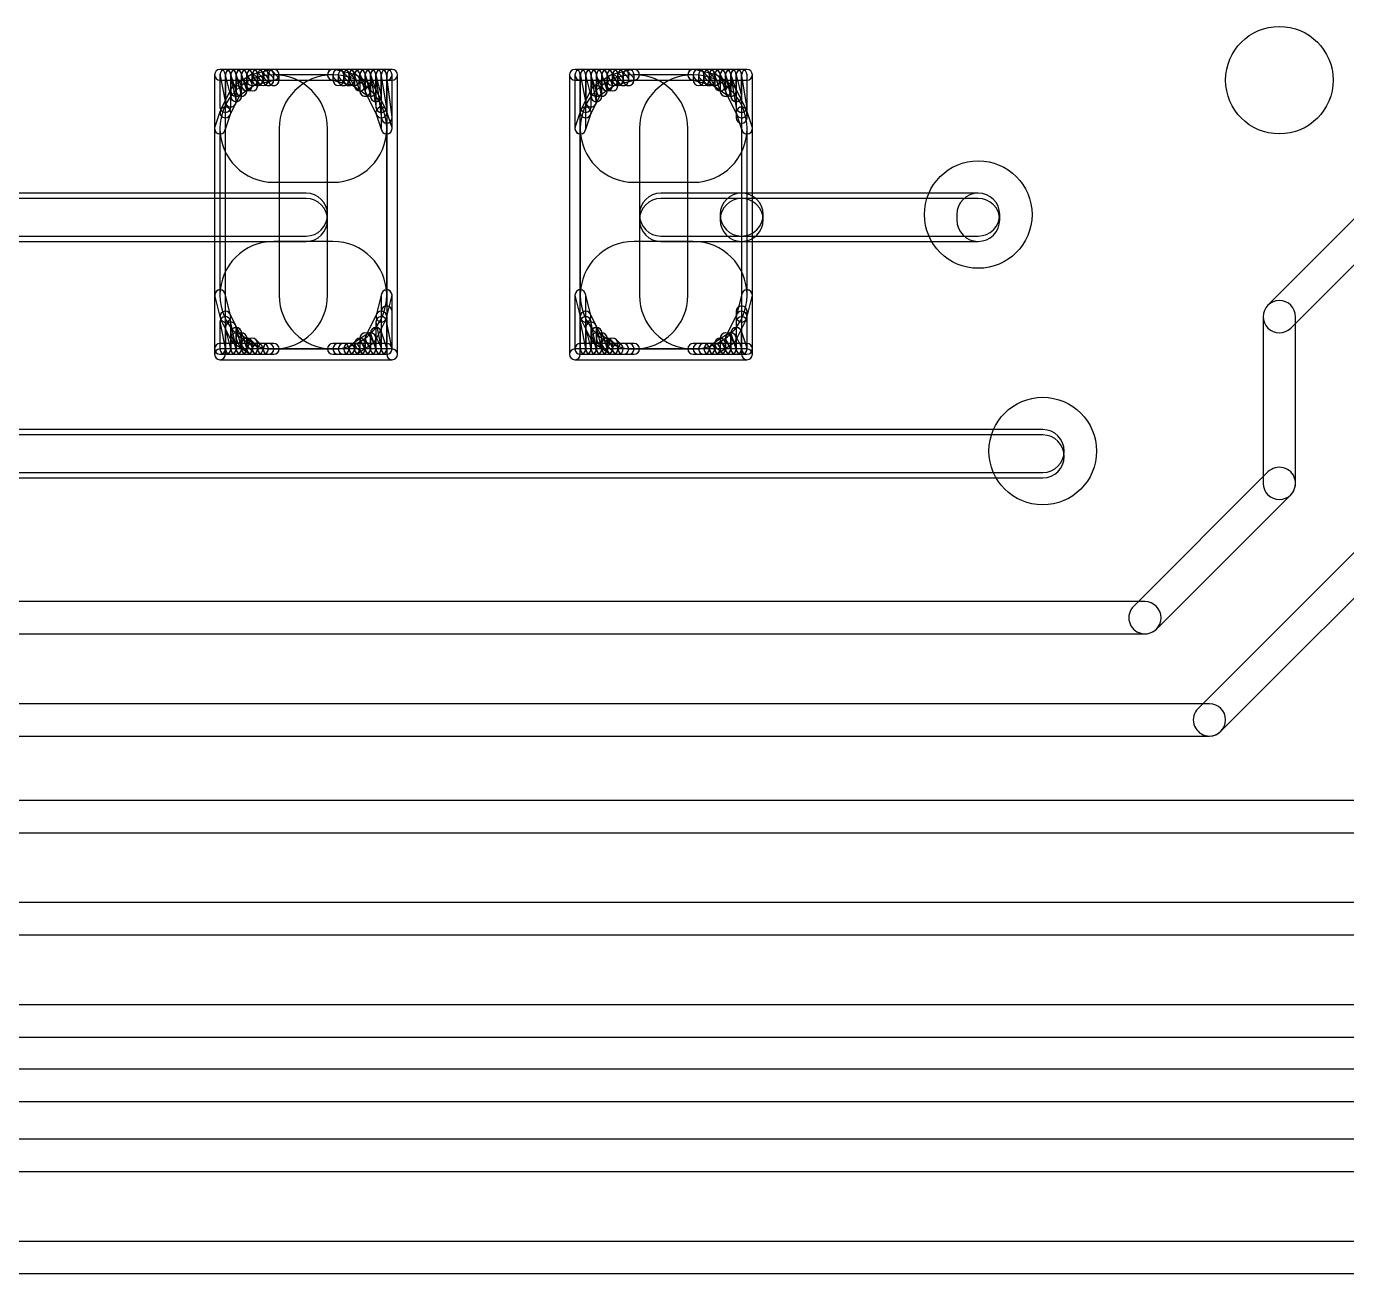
# Model space of a CAD drawing. Extents: x 2.7 to 76.1, y 3.1 to 47.6.
# Drawn here: x 18.06 to 24.3, y 3.14 to 9.03 of the extents above; entities that cross this region are included whole.
import ezdxf

# ---------------------------------------------------------------- set-up
doc = ezdxf.new("R2010")
doc.units = 0

msp = doc.modelspace()

# ---------------------------------------------------------------- linework, layer by layer
for points in [[(24.031495, 7.607375), (25.301495, 8.877375, 1), (25.1937, 8.98517), (23.9237, 7.71517, 1)], [(19.2278, 8.8297), (18.9738, 8.8297, 1), (18.9738, 8.77885), (19.2278, 8.77885, 1)], [(18.948375, 8.804275), (18.948375, 8.550275, 1), (18.999225, 8.550275), (18.999225, 8.804275, 1)], [(19.7866, 8.8297), (18.9738, 8.8297, 1), (18.9738, 8.77885), (19.7866, 8.77885, 1)], [(18.948375, 8.804275), (18.948375, 7.483475, 1), (18.999225, 7.483475), (18.999225, 8.804275, 1)], [(18.974265, 8.799285), (18.999665, 8.672285, 1), (19.04953, 8.68226), (19.02413, 8.80926, 1)], [(19.024625, 8.651875), (19.024625, 8.804275, 1), (18.973775, 8.804275), (18.973775, 8.651875, 1)], [(19.5072, 8.8043), (19.2278, 8.8043, 1), (19.2278, 8.29625), (19.5072, 8.29625, 1)], [(18.973775, 8.550275), (18.973775, 7.762875, 1), (19.481825, 7.762875), (19.481825, 8.550275, 1)], [(18.99993, 8.798105), (19.02533, 8.696505, 1), (19.074665, 8.70884), (19.049265, 8.81044, 1)], [(19.050025, 8.677275), (19.050025, 8.804275, 1), (18.999175, 8.804275), (18.999175, 8.677275, 1)], [(19.025875, 8.79623), (19.051275, 8.72003, 1), (19.09952, 8.736115), (19.07412, 8.812315, 1)], [(19.075425, 8.702675), (19.075425, 8.804275, 1), (19.024575, 8.804275), (19.024575, 8.702675, 1)], [(19.0641, 8.70692), (19.1403, 8.75772, 1), (19.112095, 8.800025), (19.035895, 8.749225, 1)], [(19.052655, 8.7929), (19.078055, 8.7421, 1), (19.12354, 8.764845), (19.09814, 8.815645, 1)], [(19.100825, 8.728075), (19.100825, 8.804275, 1), (19.049975, 8.804275), (19.049975, 8.728075, 1)], [(19.078055, 8.7929), (19.103455, 8.7421, 1), (19.14894, 8.764845), (19.12354, 8.815645, 1)], [(19.126225, 8.753475), (19.126225, 8.804275, 1), (19.075375, 8.804275), (19.075375, 8.753475, 1)], [(19.132365, 8.754205), (19.233965, 8.779605, 1), (19.22163, 8.82894), (19.12003, 8.80354, 1)], [(19.10822, 8.786295), (19.13362, 8.760895, 1), (19.169575, 8.79685), (19.144175, 8.82225, 1)], [(19.151625, 8.753475), (19.151625, 8.804275, 1), (19.100775, 8.804275), (19.100775, 8.753475, 1)], [(19.13362, 8.786295), (19.15902, 8.760895, 1), (19.194975, 8.79685), (19.169575, 8.82225, 1)], [(19.177025, 8.778875), (19.177025, 8.804275, 1), (19.126175, 8.804275), (19.126175, 8.778875, 1)], [(19.15902, 8.786295), (19.18442, 8.760895, 1), (19.220375, 8.79685), (19.194975, 8.82225, 1)], [(19.202425, 8.778875), (19.202425, 8.804275, 1), (19.151575, 8.804275), (19.151575, 8.778875, 1)], [(19.18442, 8.786295), (19.20982, 8.760895, 1), (19.245775, 8.79685), (19.220375, 8.82225, 1)], [(19.227825, 8.778875), (19.227825, 8.804275, 1), (19.176975, 8.804275), (19.176975, 8.778875, 1)], [(19.253225, 8.778875), (19.253225, 8.804275, 1), (19.202375, 8.804275), (19.202375, 8.778875, 1)], [(19.761225, 7.762875), (19.761225, 8.550275, 1), (19.253175, 8.550275), (19.253175, 7.762875, 1)], [(19.50103, 8.779605), (19.60263, 8.754205, 1), (19.614965, 8.80354), (19.513365, 8.82894, 1)], [(19.7612, 8.8297), (19.5072, 8.8297, 1), (19.5072, 8.77885), (19.7612, 8.77885, 1)], [(19.51462, 8.786295), (19.54002, 8.760895, 1), (19.575975, 8.79685), (19.550575, 8.82225, 1)], [(19.558025, 8.778875), (19.558025, 8.804275, 1), (19.507175, 8.804275), (19.507175, 8.778875, 1)], [(19.54002, 8.786295), (19.56542, 8.760895, 1), (19.601375, 8.79685), (19.575975, 8.82225, 1)], [(19.583425, 8.778875), (19.583425, 8.804275, 1), (19.532575, 8.804275), (19.532575, 8.778875, 1)], [(19.56542, 8.786295), (19.59082, 8.760895, 1), (19.626775, 8.79685), (19.601375, 8.82225, 1)], [(19.608825, 8.778875), (19.608825, 8.804275, 1), (19.557975, 8.804275), (19.557975, 8.778875, 1)], [(19.586055, 8.7929), (19.611455, 8.7421, 1), (19.65694, 8.764845), (19.63154, 8.815645, 1)], [(19.634225, 8.778875), (19.634225, 8.804275, 1), (19.583375, 8.804275), (19.583375, 8.778875, 1)], [(19.594695, 8.75772), (19.670895, 8.70692, 1), (19.6991, 8.749225), (19.6229, 8.800025, 1)], [(19.610075, 8.79623), (19.635475, 8.72003, 1), (19.68372, 8.736115), (19.65832, 8.812315, 1)], [(19.659625, 8.753475), (19.659625, 8.804275, 1), (19.608775, 8.804275), (19.608775, 8.753475, 1)], [(19.635475, 8.79623), (19.660875, 8.72003, 1), (19.70912, 8.736115), (19.68372, 8.812315, 1)], [(19.685025, 8.728075), (19.685025, 8.804275, 1), (19.634175, 8.804275), (19.634175, 8.728075, 1)], [(19.66033, 8.798105), (19.68573, 8.696505, 1), (19.735065, 8.70884), (19.709665, 8.81044, 1)], [(19.710425, 8.728075), (19.710425, 8.804275, 1), (19.659575, 8.804275), (19.659575, 8.728075, 1)], [(19.68532, 8.800095), (19.71072, 8.647695, 1), (19.760875, 8.65605), (19.735475, 8.80845, 1)], [(19.735825, 8.702675), (19.735825, 8.804275, 1), (19.684975, 8.804275), (19.684975, 8.702675, 1)], [(19.71057, 8.80112), (19.73597, 8.59792, 1), (19.786425, 8.604225), (19.761025, 8.807425, 1)], [(19.761225, 8.651875), (19.761225, 8.804275, 1), (19.710375, 8.804275), (19.710375, 8.651875, 1)], [(19.786625, 8.601075), (19.786625, 8.804275, 1), (19.735775, 8.804275), (19.735775, 8.601075, 1)], [(19.786625, 8.550275), (19.786625, 8.804275, 1), (19.735775, 8.804275), (19.735775, 8.550275, 1)], [(19.812025, 7.483475), (19.812025, 8.804275, 1), (19.761175, 8.804275), (19.761175, 7.483475, 1)], [(21.463, 8.8297), (20.6502, 8.8297, 1), (20.6502, 8.77885), (21.463, 8.77885, 1)], [(20.624775, 8.804275), (20.624775, 7.483475, 1), (20.675625, 7.483475), (20.675625, 8.804275, 1)], [(20.9296, 8.8297), (20.6756, 8.8297, 1), (20.6756, 8.77885), (20.9296, 8.77885, 1)], [(20.650175, 8.804275), (20.650175, 8.550275, 1), (20.701025, 8.550275), (20.701025, 8.804275, 1)], [(20.676065, 8.799285), (20.701465, 8.672285, 1), (20.75133, 8.68226), (20.72593, 8.80926, 1)], [(20.726425, 8.651875), (20.726425, 8.804275, 1), (20.675575, 8.804275), (20.675575, 8.651875, 1)], [(21.209, 8.8043), (20.9296, 8.8043, 1), (20.9296, 8.29625), (21.209, 8.29625, 1)], [(20.675575, 8.550275), (20.675575, 7.762875, 1), (21.183625, 7.762875), (21.183625, 8.550275, 1)], [(20.70173, 8.798105), (20.72713, 8.696505, 1), (20.776465, 8.70884), (20.751065, 8.81044, 1)], [(20.751825, 8.677275), (20.751825, 8.804275, 1), (20.700975, 8.804275), (20.700975, 8.677275, 1)], [(20.727675, 8.79623), (20.753075, 8.72003, 1), (20.80132, 8.736115), (20.77592, 8.812315, 1)], [(20.777225, 8.702675), (20.777225, 8.804275, 1), (20.726375, 8.804275), (20.726375, 8.702675, 1)], [(20.7659, 8.70692), (20.8421, 8.75772, 1), (20.813895, 8.800025), (20.737695, 8.749225, 1)], [(20.754455, 8.7929), (20.779855, 8.7421, 1), (20.82534, 8.764845), (20.79994, 8.815645, 1)], [(20.802625, 8.728075), (20.802625, 8.804275, 1), (20.751775, 8.804275), (20.751775, 8.728075, 1)], [(20.779855, 8.7929), (20.805255, 8.7421, 1), (20.85074, 8.764845), (20.82534, 8.815645, 1)], [(20.828025, 8.753475), (20.828025, 8.804275, 1), (20.777175, 8.804275), (20.777175, 8.753475, 1)], [(20.834165, 8.754205), (20.935765, 8.779605, 1), (20.92343, 8.82894), (20.82183, 8.80354, 1)], [(20.81002, 8.786295), (20.83542, 8.760895, 1), (20.871375, 8.79685), (20.845975, 8.82225, 1)], [(20.853425, 8.753475), (20.853425, 8.804275, 1), (20.802575, 8.804275), (20.802575, 8.753475, 1)], [(20.83542, 8.786295), (20.86082, 8.760895, 1), (20.896775, 8.79685), (20.871375, 8.82225, 1)], [(20.878825, 8.778875), (20.878825, 8.804275, 1), (20.827975, 8.804275), (20.827975, 8.778875, 1)], [(20.86082, 8.786295), (20.88622, 8.760895, 1), (20.922175, 8.79685), (20.896775, 8.82225, 1)], [(20.904225, 8.778875), (20.904225, 8.804275, 1), (20.853375, 8.804275), (20.853375, 8.778875, 1)], [(20.929625, 8.778875), (20.929625, 8.804275, 1), (20.878775, 8.804275), (20.878775, 8.778875, 1)], [(20.878775, 8.804275), (20.878775, 8.778875, 1), (20.929625, 8.778875), (20.929625, 8.804275, 1)], [(20.929625, 8.778875), (20.929625, 8.804275, 1), (20.878775, 8.804275), (20.878775, 8.778875, 1)], [(21.463025, 7.762875), (21.463025, 8.550275, 1), (20.954975, 8.550275), (20.954975, 7.762875, 1)], [(21.20283, 8.779605), (21.30443, 8.754205, 1), (21.316765, 8.80354), (21.215165, 8.82894, 1)], [(21.463, 8.8297), (21.209, 8.8297, 1), (21.209, 8.77885), (21.463, 8.77885, 1)], [(21.21642, 8.786295), (21.24182, 8.760895, 1), (21.277775, 8.79685), (21.252375, 8.82225, 1)], [(21.259825, 8.778875), (21.259825, 8.804275, 1), (21.208975, 8.804275), (21.208975, 8.778875, 1)], [(21.24182, 8.786295), (21.26722, 8.760895, 1), (21.303175, 8.79685), (21.277775, 8.82225, 1)], [(21.285225, 8.778875), (21.285225, 8.804275, 1), (21.234375, 8.804275), (21.234375, 8.778875, 1)], [(21.26722, 8.786295), (21.29262, 8.760895, 1), (21.328575, 8.79685), (21.303175, 8.82225, 1)], [(21.310625, 8.778875), (21.310625, 8.804275, 1), (21.259775, 8.804275), (21.259775, 8.778875, 1)], [(21.287855, 8.7929), (21.313255, 8.7421, 1), (21.35874, 8.764845), (21.33334, 8.815645, 1)], [(21.336025, 8.778875), (21.336025, 8.804275, 1), (21.285175, 8.804275), (21.285175, 8.778875, 1)], [(21.296495, 8.75772), (21.372695, 8.70692, 1), (21.4009, 8.749225), (21.3247, 8.800025, 1)], [(21.311875, 8.79623), (21.337275, 8.72003, 1), (21.38552, 8.736115), (21.36012, 8.812315, 1)], [(21.361425, 8.753475), (21.361425, 8.804275, 1), (21.310575, 8.804275), (21.310575, 8.753475, 1)], [(21.337275, 8.79623), (21.362675, 8.72003, 1), (21.41092, 8.736115), (21.38552, 8.812315, 1)], [(21.386825, 8.728075), (21.386825, 8.804275, 1), (21.335975, 8.804275), (21.335975, 8.728075, 1)], [(21.36213, 8.798105), (21.38753, 8.696505, 1), (21.436865, 8.70884), (21.411465, 8.81044, 1)], [(21.412225, 8.728075), (21.412225, 8.804275, 1), (21.361375, 8.804275), (21.361375, 8.728075, 1)], [(21.38712, 8.800095), (21.41252, 8.647695, 1), (21.462675, 8.65605), (21.437275, 8.80845, 1)], [(21.437625, 8.702675), (21.437625, 8.804275, 1), (21.386775, 8.804275), (21.386775, 8.702675, 1)], [(21.463025, 8.651875), (21.463025, 8.804275, 1), (21.412175, 8.804275), (21.412175, 8.651875, 1)], [(21.412175, 8.804275), (21.412175, 8.601075, 1), (21.463025, 8.601075), (21.463025, 8.804275, 1)], [(21.463025, 8.601075), (21.463025, 8.804275, 1), (21.412175, 8.804275), (21.412175, 8.601075, 1)], [(21.488425, 8.550275), (21.488425, 8.804275, 1), (21.437575, 8.804275), (21.437575, 8.550275, 1)], [(21.488425, 7.483475), (21.488425, 8.804275, 1), (21.437575, 8.804275), (21.437575, 7.483475, 1)], [(19.02194, 8.6151), (19.07274, 8.7167, 1), (19.027255, 8.739445), (18.976455, 8.637845, 1)], [(19.662255, 8.7167), (19.713055, 8.6151, 1), (19.75854, 8.637845), (19.70774, 8.739445, 1)], [(20.72374, 8.6151), (20.77454, 8.7167, 1), (20.729055, 8.739445), (20.678255, 8.637845, 1)], [(21.364055, 8.7167), (21.414855, 8.6151, 1), (21.46034, 8.637845), (21.40954, 8.739445, 1)], [(18.99792, 8.54223), (19.02332, 8.61843, 1), (18.975075, 8.634515), (18.949675, 8.558315, 1)], [(19.711675, 8.61843), (19.737075, 8.54223, 1), (19.78532, 8.558315), (19.75992, 8.634515, 1)], [(20.69972, 8.54223), (20.72512, 8.61843, 1), (20.676875, 8.634515), (20.651475, 8.558315, 1)], [(21.413475, 8.61843), (21.438875, 8.54223, 1), (21.48712, 8.558315), (21.46172, 8.634515, 1)], [(19.3802, 8.2455), (17.78, 8.2455, 1), (17.78, 8.04225), (19.3802, 8.04225, 1)], [(21.4376, 8.2455), (21.0566, 8.2455, 1), (21.0566, 8.04225), (21.4376, 8.04225, 1)], [(22.5552, 8.2455), (21.4376, 8.2455, 1), (21.4376, 8.04225), (22.5552, 8.04225, 1)], [(21.539225, 8.118475), (21.539225, 8.143875, 1), (21.335975, 8.143875), (21.335975, 8.118475, 1)], [(22.656825, 8.118475), (22.656825, 8.143875, 1), (22.453575, 8.143875), (22.453575, 8.118475, 1)], [(17.78, 8.01685), (19.3802, 8.01685, 1), (19.3802, 8.2201), (17.78, 8.2201, 1)], [(21.0566, 8.01685), (21.4376, 8.01685, 1), (21.4376, 8.2201), (21.0566, 8.2201, 1)], [(21.4376, 8.01685), (22.5552, 8.01685, 1), (22.5552, 8.2201), (21.4376, 8.2201, 1)], [(19.2278, 7.50885), (19.5072, 7.50885, 1), (19.5072, 8.0169), (19.2278, 8.0169, 1)], [(20.9296, 7.50885), (21.209, 7.50885, 1), (21.209, 8.0169), (20.9296, 8.0169, 1)], [(19.023865, 7.66744), (18.998465, 7.76904, 1), (18.94913, 7.756705), (18.97453, 7.655105, 1)], [(18.948375, 7.762875), (18.948375, 7.508875, 1), (18.999225, 7.508875), (18.999225, 7.762875, 1)], [(19.73653, 7.76904), (19.71113, 7.66744, 1), (19.760465, 7.655105), (19.785865, 7.756705, 1)], [(19.786625, 7.508875), (19.786625, 7.762875, 1), (19.735775, 7.762875), (19.735775, 7.508875, 1)], [(20.725665, 7.66744), (20.700265, 7.76904, 1), (20.65093, 7.756705), (20.67633, 7.655105, 1)], [(20.650175, 7.762875), (20.650175, 7.508875, 1), (20.701025, 7.508875), (20.701025, 7.762875, 1)], [(21.43833, 7.76904), (21.41293, 7.66744, 1), (21.462265, 7.655105), (21.487665, 7.756705, 1)], [(21.488425, 7.508875), (21.488425, 7.762875, 1), (21.437575, 7.762875), (21.437575, 7.508875, 1)], [(24.053825, 6.873875), (24.053825, 7.661275, 1), (23.901375, 7.661275), (23.901375, 6.873875, 1)], [(19.07274, 7.571045), (19.02194, 7.672645, 1), (18.976455, 7.6499), (19.027255, 7.5483, 1)], [(19.713055, 7.672645), (19.662255, 7.571045, 1), (19.70774, 7.5483), (19.75854, 7.6499, 1)], [(19.786625, 7.508875), (19.786625, 7.686675, 1), (19.735775, 7.686675), (19.735775, 7.508875, 1)], [(20.77454, 7.571045), (20.72374, 7.672645, 1), (20.678255, 7.6499), (20.729055, 7.5483, 1)], [(21.414855, 7.672645), (21.364055, 7.571045, 1), (21.40954, 7.5483), (21.46034, 7.6499, 1)], [(21.463025, 7.508875), (21.463025, 7.686675, 1), (21.412175, 7.686675), (21.412175, 7.508875, 1)], [(18.974265, 7.630885), (18.999665, 7.503885, 1), (19.04953, 7.51386), (19.02413, 7.64086, 1)], [(19.024625, 7.508875), (19.024625, 7.635875, 1), (18.973775, 7.635875), (18.973775, 7.508875, 1)], [(18.99993, 7.604305), (19.02533, 7.502705, 1), (19.074665, 7.51504), (19.049265, 7.61664, 1)], [(19.050025, 7.508875), (19.050025, 7.610475, 1), (18.999175, 7.610475), (18.999175, 7.508875, 1)], [(19.025875, 7.57703), (19.051275, 7.50083, 1), (19.09952, 7.516915), (19.07412, 7.593115, 1)], [(19.075425, 7.508875), (19.075425, 7.585075, 1), (19.024575, 7.585075), (19.024575, 7.508875, 1)], [(19.686275, 7.57703), (19.711675, 7.50083, 1), (19.75992, 7.516915), (19.73452, 7.593115, 1)], [(19.735825, 7.508875), (19.735825, 7.585075, 1), (19.684975, 7.585075), (19.684975, 7.508875, 1)], [(19.710865, 7.630885), (19.736265, 7.503885, 1), (19.78613, 7.51386), (19.76073, 7.64086, 1)], [(19.761225, 7.508875), (19.761225, 7.635875, 1), (19.710375, 7.635875), (19.710375, 7.508875, 1)], [(20.676065, 7.630885), (20.701465, 7.503885, 1), (20.75133, 7.51386), (20.72593, 7.64086, 1)], [(20.726425, 7.508875), (20.726425, 7.635875, 1), (20.675575, 7.635875), (20.675575, 7.508875, 1)], [(20.70173, 7.604305), (20.72713, 7.502705, 1), (20.776465, 7.51504), (20.751065, 7.61664, 1)], [(20.751825, 7.508875), (20.751825, 7.610475, 1), (20.700975, 7.610475), (20.700975, 7.508875, 1)], [(20.727675, 7.57703), (20.753075, 7.50083, 1), (20.80132, 7.516915), (20.77592, 7.593115, 1)], [(20.777225, 7.508875), (20.777225, 7.585075, 1), (20.726375, 7.585075), (20.726375, 7.508875, 1)], [(21.388075, 7.57703), (21.413475, 7.50083, 1), (21.46172, 7.516915), (21.43632, 7.593115, 1)], [(21.437625, 7.508875), (21.437625, 7.585075, 1), (21.386775, 7.585075), (21.386775, 7.508875, 1)], [(21.463025, 7.508875), (21.463025, 7.635875, 1), (21.412175, 7.635875), (21.412175, 7.508875, 1)], [(21.412175, 7.635875), (21.412175, 7.508875, 1), (21.463025, 7.508875), (21.463025, 7.635875, 1)], [(19.1403, 7.530025), (19.0641, 7.580825, 1), (19.035895, 7.53852), (19.112095, 7.48772, 1)], [(19.052655, 7.5483), (19.078055, 7.4975, 1), (19.12354, 7.520245), (19.09814, 7.571045, 1)], [(19.100825, 7.508875), (19.100825, 7.559675, 1), (19.049975, 7.559675), (19.049975, 7.508875, 1)], [(19.08282, 7.516295), (19.10822, 7.490895, 1), (19.144175, 7.52685), (19.118775, 7.55225, 1)], [(19.126225, 7.508875), (19.126225, 7.534275, 1), (19.075375, 7.534275), (19.075375, 7.508875, 1)], [(19.10822, 7.516295), (19.13362, 7.490895, 1), (19.169575, 7.52685), (19.144175, 7.55225, 1)], [(19.151625, 7.508875), (19.151625, 7.534275, 1), (19.100775, 7.534275), (19.100775, 7.508875, 1)], [(19.670895, 7.580825), (19.594695, 7.530025, 1), (19.6229, 7.48772), (19.6991, 7.53852, 1)], [(19.61622, 7.516295), (19.64162, 7.490895, 1), (19.677575, 7.52685), (19.652175, 7.55225, 1)], [(19.659625, 7.508875), (19.659625, 7.534275, 1), (19.608775, 7.534275), (19.608775, 7.508875, 1)], [(19.636855, 7.5483), (19.662255, 7.4975, 1), (19.70774, 7.520245), (19.68234, 7.571045, 1)], [(19.685025, 7.508875), (19.685025, 7.559675, 1), (19.634175, 7.559675), (19.634175, 7.508875, 1)], [(19.662255, 7.5483), (19.687655, 7.4975, 1), (19.73314, 7.520245), (19.70774, 7.571045, 1)], [(19.710425, 7.508875), (19.710425, 7.559675, 1), (19.659575, 7.559675), (19.659575, 7.508875, 1)], [(20.8421, 7.530025), (20.7659, 7.580825, 1), (20.737695, 7.53852), (20.813895, 7.48772, 1)], [(20.754455, 7.5483), (20.779855, 7.4975, 1), (20.82534, 7.520245), (20.79994, 7.571045, 1)], [(20.802625, 7.508875), (20.802625, 7.559675, 1), (20.751775, 7.559675), (20.751775, 7.508875, 1)], [(20.78462, 7.516295), (20.81002, 7.490895, 1), (20.845975, 7.52685), (20.820575, 7.55225, 1)], [(20.828025, 7.508875), (20.828025, 7.534275, 1), (20.777175, 7.534275), (20.777175, 7.508875, 1)], [(20.81002, 7.516295), (20.83542, 7.490895, 1), (20.871375, 7.52685), (20.845975, 7.55225, 1)], [(20.853425, 7.508875), (20.853425, 7.534275, 1), (20.802575, 7.534275), (20.802575, 7.508875, 1)], [(21.372695, 7.580825), (21.296495, 7.530025, 1), (21.3247, 7.48772), (21.4009, 7.53852, 1)], [(21.31802, 7.516295), (21.34342, 7.490895, 1), (21.379375, 7.52685), (21.353975, 7.55225, 1)], [(21.361425, 7.508875), (21.361425, 7.534275, 1), (21.310575, 7.534275), (21.310575, 7.508875, 1)], [(21.338655, 7.5483), (21.364055, 7.4975, 1), (21.40954, 7.520245), (21.38414, 7.571045, 1)], [(21.386825, 7.508875), (21.386825, 7.559675, 1), (21.335975, 7.559675), (21.335975, 7.508875, 1)], [(21.364055, 7.5483), (21.389455, 7.4975, 1), (21.43494, 7.520245), (21.40954, 7.571045, 1)], [(21.412225, 7.508875), (21.412225, 7.559675, 1), (21.361375, 7.559675), (21.361375, 7.508875, 1)], [(18.9738, 7.48345), (19.2278, 7.48345, 1), (19.2278, 7.5343), (18.9738, 7.5343, 1)], [(18.9738, 7.45805), (19.7866, 7.45805, 1), (19.7866, 7.5089), (18.9738, 7.5089, 1)], [(19.2278, 7.5343), (19.1262, 7.5343, 1), (19.1262, 7.48345), (19.2278, 7.48345, 1)], [(19.1516, 7.48345), (19.177, 7.48345, 1), (19.177, 7.5343), (19.1516, 7.5343, 1)], [(19.177, 7.48345), (19.2024, 7.48345, 1), (19.2024, 7.5343), (19.177, 7.5343, 1)], [(19.2024, 7.48345), (19.2278, 7.48345, 1), (19.2278, 7.5343), (19.2024, 7.5343, 1)], [(19.6088, 7.5343), (19.5072, 7.5343, 1), (19.5072, 7.48345), (19.6088, 7.48345, 1)], [(19.5072, 7.48345), (19.7612, 7.48345, 1), (19.7612, 7.5343), (19.5072, 7.5343, 1)], [(19.5326, 7.48345), (19.558, 7.48345, 1), (19.558, 7.5343), (19.5326, 7.5343, 1)], [(19.558, 7.48345), (19.5834, 7.48345, 1), (19.5834, 7.5343), (19.558, 7.5343, 1)], [(19.5834, 7.48345), (19.6088, 7.48345, 1), (19.6088, 7.5343), (19.5834, 7.5343, 1)], [(19.6088, 7.48345), (19.6342, 7.48345, 1), (19.6342, 7.5343), (19.6088, 7.5343, 1)], [(20.6502, 7.45805), (21.463, 7.45805, 1), (21.463, 7.5089), (20.6502, 7.5089, 1)], [(20.6756, 7.48345), (20.9296, 7.48345, 1), (20.9296, 7.5343), (20.6756, 7.5343, 1)], [(20.9296, 7.5343), (20.828, 7.5343, 1), (20.828, 7.48345), (20.9296, 7.48345, 1)], [(20.8534, 7.48345), (20.8788, 7.48345, 1), (20.8788, 7.5343), (20.8534, 7.5343, 1)], [(20.8788, 7.48345), (20.9042, 7.48345, 1), (20.9042, 7.5343), (20.8788, 7.5343, 1)], [(21.3106, 7.5343), (21.209, 7.5343, 1), (21.209, 7.48345), (21.3106, 7.48345, 1)], [(21.209, 7.48345), (21.463, 7.48345, 1), (21.463, 7.5343), (21.209, 7.5343, 1)], [(21.2344, 7.48345), (21.2598, 7.48345, 1), (21.2598, 7.5343), (21.2344, 7.5343, 1)], [(21.2598, 7.48345), (21.2852, 7.48345, 1), (21.2852, 7.5343), (21.2598, 7.5343, 1)], [(21.2852, 7.48345), (21.3106, 7.48345, 1), (21.3106, 7.5343), (21.2852, 7.5343, 1)], [(21.3106, 7.48345), (21.336, 7.48345, 1), (21.336, 7.5343), (21.3106, 7.5343, 1)], [(22.86, 7.1279), (17.6276, 7.1279, 1), (17.6276, 6.92465), (22.86, 6.92465, 1)], [(17.6276, 6.89925), (22.86, 6.89925, 1), (22.86, 7.1025), (17.6276, 7.1025, 1)], [(23.396495, 6.184975), (24.031495, 6.819975, 1), (23.9237, 6.92777), (23.2887, 6.29277, 1)], [(23.701295, 5.702375), (24.666495, 6.667575, 1), (24.5587, 6.77537), (23.5935, 5.81017, 1)], [(11.1252, 6.16265), (23.3426, 6.16265, 1), (23.3426, 6.3151), (11.1252, 6.3151, 1)], [(10.795, 5.68005), (23.6474, 5.68005, 1), (23.6474, 5.8325), (10.795, 5.8325, 1)], [(10.4902, 5.22285), (24.9174, 5.22285, 1), (24.9174, 5.3753), (10.4902, 5.3753, 1)], [(10.16, 4.74025), (24.6126, 4.74025, 1), (24.6126, 4.8927), (10.16, 4.8927, 1)], [(9.8552, 4.25765), (33.5026, 4.25765, 1), (33.5026, 4.4101), (9.8552, 4.4101, 1)], [(9.3726, 3.95285), (33.9852, 3.95285, 1), (33.9852, 4.1053), (9.3726, 4.1053, 1)], [(9.0424, 3.62265), (34.4424, 3.62265, 1), (34.4424, 3.7751), (9.0424, 3.7751, 1)], [(8.89, 3.14005), (34.7726, 3.14005, 1), (34.7726, 3.2925), (8.89, 3.2925, 1)]]:
    msp.add_lwpolyline(points, format="xyb", close=True)
for centre in [(23.9776, 8.778875), (22.5552, 8.143875), (22.86, 7.026275)]:
    msp.add_circle(centre, 0.254)

doc.saveas('drawing.dxf')
